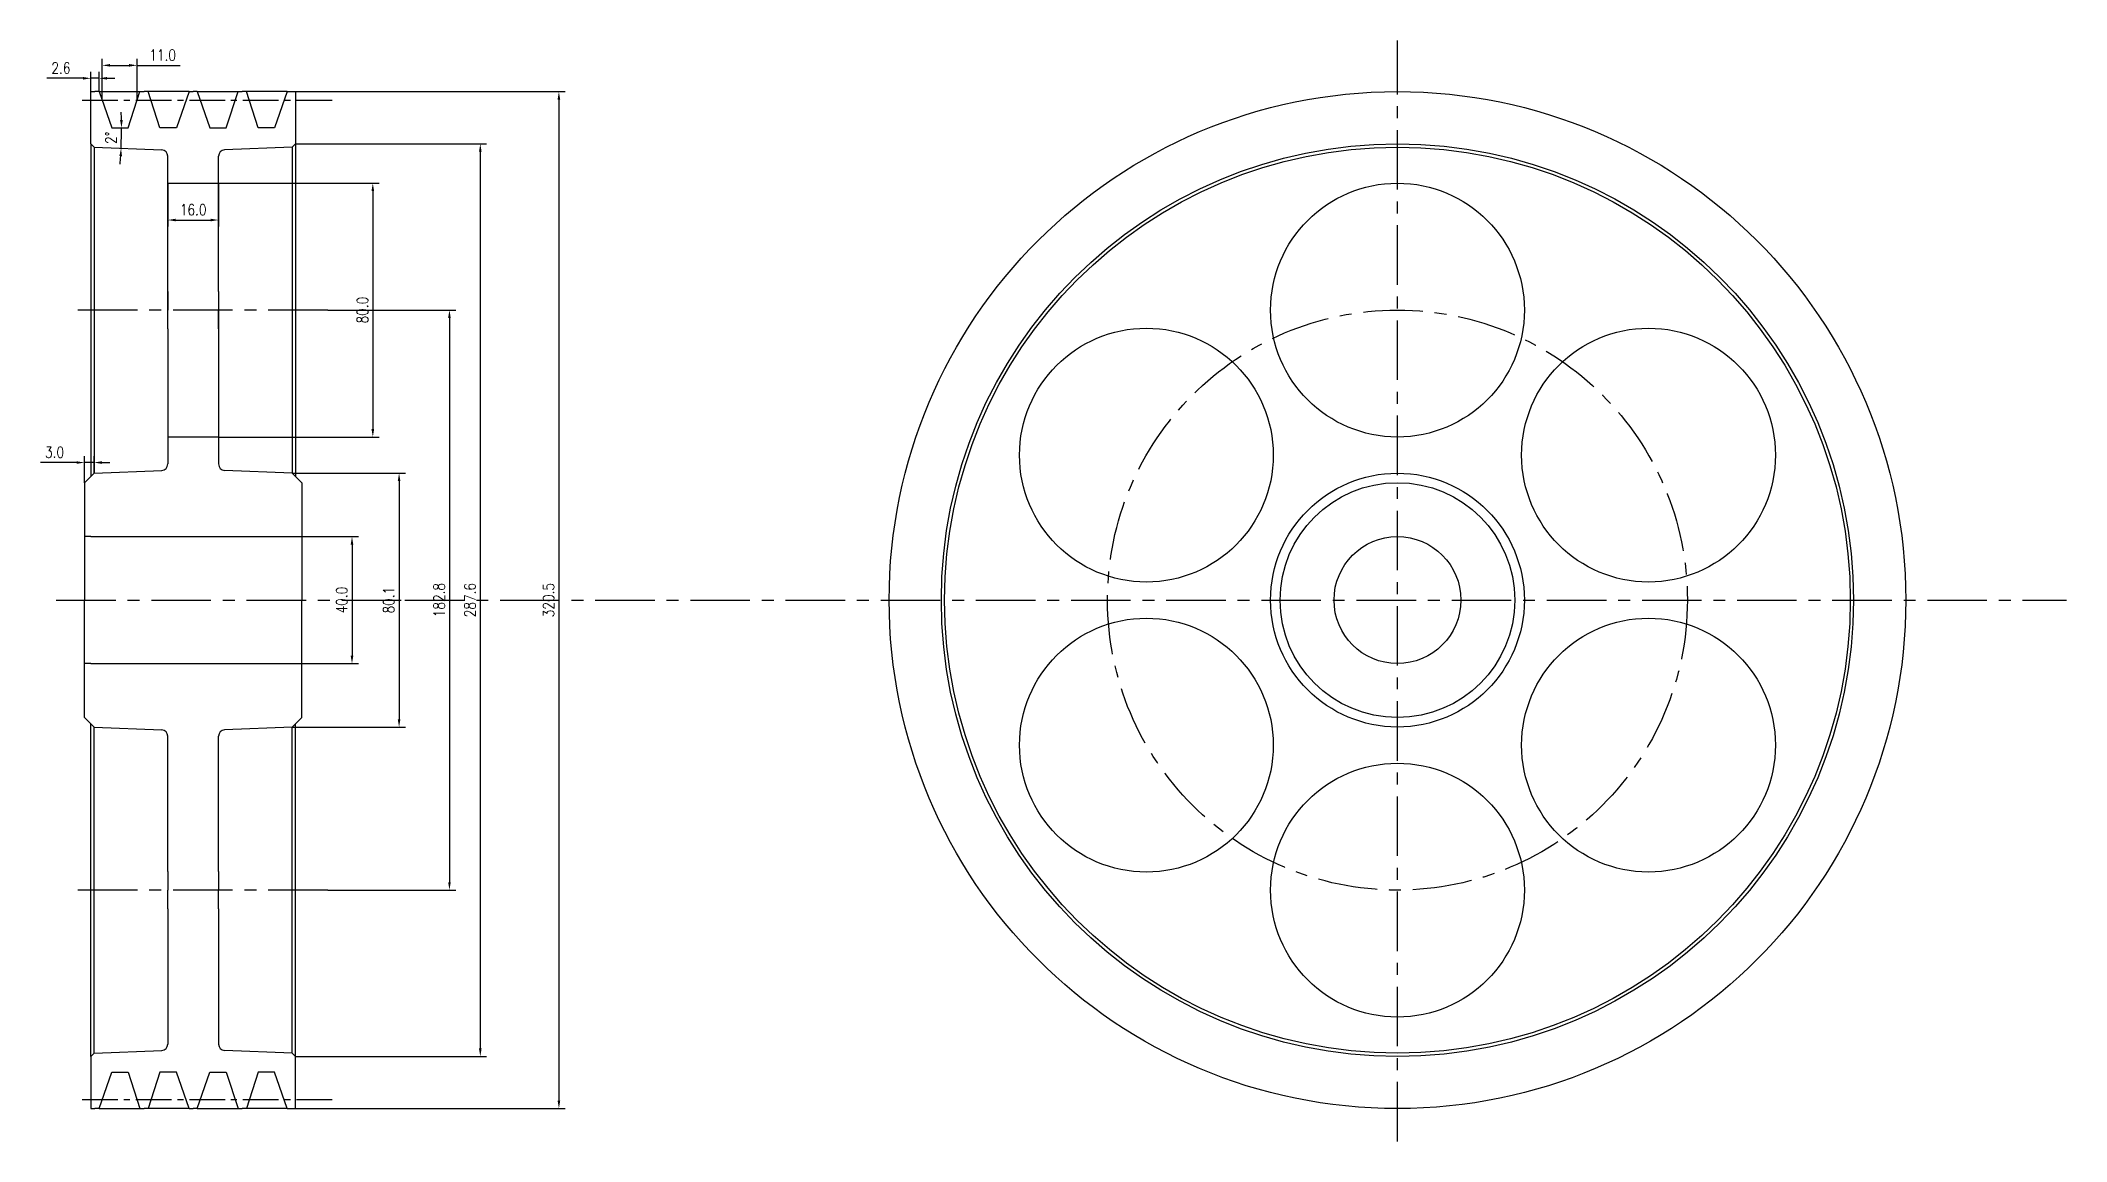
# Model space of a CAD drawing. Header units: millimetres. Extents: x -2 to 636, y 37 to 384.
import ezdxf

# ---------------------------------------------------------------- set-up
doc = ezdxf.new("R2010")
doc.units = ezdxf.units.MM
doc.header["$LTSCALE"] = 15
doc.linetypes.add('CENTER', pattern=[2, 1.25, -0.25, 0.25, -0.25])
doc.linetypes.add('CENTER2', pattern=[1.125, 0.75, -0.125, 0.125, -0.125])
doc.layers.add('1轮廓实线层', color=7, linetype='Continuous', lineweight=30)
doc.styles.add('TH_GBDIM', font='romans.shx', dxfattribs={"width": 0.8, "bigfont": 'gbcbig.shx'})
doc.dimstyles.new('BS2024_1.0', dxfattribs={"dimtxt": 3.5, "dimasz": 2.5, "dimexe": 2, "dimexo": 0, "dimgap": 1.5, "dimtad": 1, "dimdec": 1, "dimzin": 0, "dimdsep": 46, "dimtxsty": 'TH_GBDIM', "dimcen": 2.5, "dimclrd": 130, "dimclre": 130, "dimclrt": 3, "dimadec": 0, "dimazin": 0, "dimtfac": 0.714286, "dimtdec": 1, "dimtmove": 0, "dimatfit": 3, "dimfxl": 1, "dimtzin": 0, "dimlwd": -1, "dimlwe": -1, "dimarcsym": 1})

# ---------------------------------------------------------------- blocks, each defined once
blk = doc.blocks.new('*U17')
at = {"layer": '1轮廓实线层'}
blk.add_circle((0, 0), 40, dxfattribs=at)
blk = doc.blocks.new('*U18')
at = {"layer": '1轮廓实线层', "color": 0, "linetype": 'ByBlock', "lineweight": -2, "transparency": 16777216}
blk.add_blockref('*U17', (425.39, 298.68), dxfattribs=at)
for p, rotation in [((346.23, 252.98), 59.99999999999999), ((504.54, 252.98), 300), ((346.23, 161.58), 120), ((504.54, 161.58), 240), ((425.39, 115.88), 180)]:
    blk.add_blockref('*U17', p, dxfattribs=dict(at, rotation=rotation))
blk = doc.blocks.new('*D19')
at = {"layer": '1轮廓实线层', "color": 130, "transparency": 16777216}
for p, q in [((53.71, 338.68), (104.35, 338.68)), ((102.35, 336.18), (102.35, 261.18)), ((53.71, 258.68), (104.35, 258.68))]:
    blk.add_line(p, q, dxfattribs=at)
for points in [[(101.93, 336.18), (102.77, 336.18), (102.35, 338.68)], [(101.93, 261.18), (102.77, 261.18), (102.35, 258.68)]]:
    blk.add_solid(points, dxfattribs=at)
at = {"layer": 'Defpoints', "color": 0, "transparency": 16777216}
for p in [(53.71, 338.68), (53.71, 258.68), (102.35, 258.68)]:
    blk.add_point(p, dxfattribs=at)
at = {"layer": '1轮廓实线层', "color": 3, "transparency": 16777216, "insert": (99.1, 298.68), "char_height": 3.5, "attachment_point": 5, "rotation": 90, "style": 'TH_GBDIM'}
blk.add_mtext('80.0', dxfattribs=at)
blk = doc.blocks.new('*D20')
at = {"layer": '1轮廓实线层', "color": 130, "transparency": 16777216}
for p, q in [((37.71, 338.68), (37.71, 325.07)), ((53.71, 338.68), (53.71, 325.07)), ((40.21, 327.07), (51.21, 327.07))]:
    blk.add_line(p, q, dxfattribs=at)
for points in [[(40.21, 327.49), (40.21, 326.66), (37.71, 327.07)], [(51.21, 327.49), (51.21, 326.66), (53.71, 327.07)]]:
    blk.add_solid(points, dxfattribs=at)
at = {"layer": 'Defpoints', "color": 0, "transparency": 16777216}
for p in [(37.71, 338.68), (53.71, 338.68), (53.71, 327.07)]:
    blk.add_point(p, dxfattribs=at)
at = {"layer": '1轮廓实线层', "color": 3, "transparency": 16777216, "insert": (45.71, 330.32), "char_height": 3.5, "attachment_point": 5, "style": 'TH_GBDIM'}
blk.add_mtext('16.0', dxfattribs=at)
blk = doc.blocks.new('*D21')
at = {"layer": '1轮廓实线层', "color": 130, "transparency": 16777216}
for p, q in [((17.02, 364.74), (17.02, 377.82)), ((28.02, 364.74), (28.02, 377.82)), ((19.52, 375.82), (25.52, 375.82)), ((28.02, 375.82), (41.66, 375.82))]:
    blk.add_line(p, q, dxfattribs=at)
for points in [[(19.52, 376.24), (19.52, 375.41), (17.02, 375.82)], [(25.52, 376.24), (25.52, 375.41), (28.02, 375.82)]]:
    blk.add_solid(points, dxfattribs=at)
at = {"layer": 'Defpoints', "color": 0, "transparency": 16777216}
for p in [(28.02, 375.82), (17.02, 364.74), (28.02, 364.74)]:
    blk.add_point(p, dxfattribs=at)
at = {"layer": '1轮廓实线层', "color": 3, "transparency": 16777216, "insert": (36.09, 379.07), "char_height": 3.5, "attachment_point": 5, "style": 'TH_GBDIM'}
blk.add_mtext('11.0', dxfattribs=at)
blk = doc.blocks.new('*D22')
at = {"layer": '1轮廓实线层', "color": 130, "transparency": 16777216}
for p, q in [((10.95, 371.73), (-0.41, 371.73)), ((13.45, 367.53), (13.45, 373.73)), ((16.05, 371.73), (13.45, 371.73)), ((16.05, 367.53), (16.05, 373.73)), ((18.55, 371.73), (21.05, 371.73))]:
    blk.add_line(p, q, dxfattribs=at)
for points in [[(10.95, 372.15), (10.95, 371.32), (13.45, 371.73)], [(18.55, 372.15), (18.55, 371.32), (16.05, 371.73)]]:
    blk.add_solid(points, dxfattribs=at)
at = {"layer": 'Defpoints', "color": 0, "transparency": 16777216}
for p in [(13.45, 371.73), (13.45, 367.53), (16.05, 367.53)]:
    blk.add_point(p, dxfattribs=at)
at = {"layer": '1轮廓实线层', "color": 3, "transparency": 16777216, "insert": (4.02, 374.98), "char_height": 3.5, "attachment_point": 5, "style": 'TH_GBDIM'}
blk.add_mtext('2.6', dxfattribs=at)
blk = doc.blocks.new('*D23')
at = {"layer": '1轮廓实线层', "color": 130, "transparency": 16777216}
for p, q in [((8.95, 250.63), (-2.41, 250.63)), ((11.45, 244.28), (11.45, 252.63)), ((14.45, 250.63), (11.45, 250.63)), ((14.45, 247.32), (14.45, 252.63)), ((16.95, 250.63), (19.45, 250.63))]:
    blk.add_line(p, q, dxfattribs=at)
for points in [[(8.95, 251.05), (8.95, 250.22), (11.45, 250.63)], [(16.95, 251.05), (16.95, 250.22), (14.45, 250.63)]]:
    blk.add_solid(points, dxfattribs=at)
at = {"layer": 'Defpoints', "color": 0, "transparency": 16777216}
for p in [(11.45, 250.63), (11.45, 244.28), (14.45, 247.32)]:
    blk.add_point(p, dxfattribs=at)
at = {"layer": '1轮廓实线层', "color": 3, "transparency": 16777216, "insert": (2.02, 253.88), "char_height": 3.5, "attachment_point": 5, "style": 'TH_GBDIM'}
blk.add_mtext('3.0', dxfattribs=at)
blk = doc.blocks.new('*D24')
at = {"layer": '1轮廓实线层', "color": 130, "transparency": 16777216}
for p, q in [((77.96, 227.28), (97.79, 227.28)), ((95.79, 224.78), (95.79, 189.78)), ((77.96, 187.28), (97.79, 187.28))]:
    blk.add_line(p, q, dxfattribs=at)
for points in [[(95.37, 224.78), (96.21, 224.78), (95.79, 227.28)], [(95.37, 189.78), (96.21, 189.78), (95.79, 187.28)]]:
    blk.add_solid(points, dxfattribs=at)
at = {"layer": 'Defpoints', "color": 0, "transparency": 16777216}
for p in [(77.96, 227.28), (77.96, 187.28), (95.79, 187.28)]:
    blk.add_point(p, dxfattribs=at)
at = {"layer": '1轮廓实线层', "color": 3, "transparency": 16777216, "insert": (92.54, 207.28), "char_height": 3.5, "attachment_point": 5, "rotation": 90, "style": 'TH_GBDIM'}
blk.add_mtext('40.0', dxfattribs=at)
blk = doc.blocks.new('*D25')
at = {"layer": '1轮廓实线层', "color": 130, "transparency": 16777216}
for p, q in [((76.96, 247.32), (112.63, 247.32)), ((110.63, 244.82), (110.63, 169.74)), ((76.96, 167.24), (112.63, 167.24))]:
    blk.add_line(p, q, dxfattribs=at)
for points in [[(110.21, 244.82), (111.05, 244.82), (110.63, 247.32)], [(110.21, 169.74), (111.05, 169.74), (110.63, 167.24)]]:
    blk.add_solid(points, dxfattribs=at)
at = {"layer": 'Defpoints', "color": 0, "transparency": 16777216}
for p in [(76.96, 247.32), (76.96, 167.24), (110.63, 167.24)]:
    blk.add_point(p, dxfattribs=at)
at = {"layer": '1轮廓实线层', "color": 3, "transparency": 16777216, "insert": (107.38, 207.28), "char_height": 3.5, "attachment_point": 5, "rotation": 90, "style": 'TH_GBDIM'}
blk.add_mtext('80.1', dxfattribs=at)
blk = doc.blocks.new('*D26')
at = {"layer": '1轮廓实线层', "color": 130, "transparency": 16777216}
for p, q in [((88.13, 298.68), (128.51, 298.68)), ((126.51, 296.18), (126.51, 118.38)), ((88.13, 115.88), (128.51, 115.88))]:
    blk.add_line(p, q, dxfattribs=at)
for points in [[(126.09, 296.18), (126.92, 296.18), (126.51, 298.68)], [(126.09, 118.38), (126.92, 118.38), (126.51, 115.88)]]:
    blk.add_solid(points, dxfattribs=at)
at = {"layer": 'Defpoints', "color": 0, "transparency": 16777216}
for p in [(88.13, 298.68), (88.13, 115.88), (126.51, 115.88)]:
    blk.add_point(p, dxfattribs=at)
at = {"layer": '1轮廓实线层', "color": 3, "transparency": 16777216, "insert": (123.26, 207.28), "char_height": 3.5, "attachment_point": 5, "rotation": 90, "style": 'TH_GBDIM'}
blk.add_mtext('182.8', dxfattribs=at)
blk = doc.blocks.new('*D27')
at = {"layer": '1轮廓实线层', "color": 130, "transparency": 16777216}
for p, q in [((77.96, 351.08), (138.24, 351.08)), ((136.24, 348.58), (136.24, 65.98)), ((77.96, 63.48), (138.24, 63.48))]:
    blk.add_line(p, q, dxfattribs=at)
for points in [[(135.82, 348.58), (136.65, 348.58), (136.24, 351.08)], [(135.82, 65.98), (136.65, 65.98), (136.24, 63.48)]]:
    blk.add_solid(points, dxfattribs=at)
at = {"layer": 'Defpoints', "color": 0, "transparency": 16777216}
for p in [(77.96, 351.08), (77.96, 63.48), (136.24, 63.48)]:
    blk.add_point(p, dxfattribs=at)
at = {"layer": '1轮廓实线层', "color": 3, "transparency": 16777216, "insert": (132.99, 207.28), "char_height": 3.5, "attachment_point": 5, "rotation": 90, "style": 'TH_GBDIM'}
blk.add_mtext('287.6', dxfattribs=at)
blk = doc.blocks.new('*D28')
at = {"layer": '1轮廓实线层', "color": 130, "transparency": 16777216}
for p, q in [((77.96, 367.53), (163.02, 367.53)), ((161.02, 365.03), (161.02, 49.53)), ((77.96, 47.03), (163.02, 47.03))]:
    blk.add_line(p, q, dxfattribs=at)
for points in [[(160.6, 365.03), (161.43, 365.03), (161.02, 367.53)], [(160.6, 49.53), (161.43, 49.53), (161.02, 47.03)]]:
    blk.add_solid(points, dxfattribs=at)
at = {"layer": 'Defpoints', "color": 0, "transparency": 16777216}
for p in [(77.96, 367.53), (77.96, 47.03), (161.02, 47.03)]:
    blk.add_point(p, dxfattribs=at)
at = {"layer": '1轮廓实线层', "color": 3, "transparency": 16777216, "insert": (157.77, 207.28), "char_height": 3.5, "attachment_point": 5, "rotation": 90, "style": 'TH_GBDIM'}
blk.add_mtext('320.5', dxfattribs=at)
blk = doc.blocks.new('*D29')
at = {"layer": '1轮廓实线层', "color": 130, "transparency": 16777216}
for start, end in [(0.89719, 1.79438), (357.70939, 0), (355.91501, 356.8122)]:
    blk.add_arc((-136.55, 356.08), 159.66, start, end, dxfattribs=at)
for points in [[(23.51, 358.59), (22.67, 358.58), (23.11, 356.08)], [(22.44, 347.23), (23.28, 347.19), (22.98, 349.7)]]:
    blk.add_solid(points, dxfattribs=at)
at = {"layer": 'Defpoints', "color": 0, "transparency": 16777216}
for p in [(20.04, 356.08), (23.05, 351.83), (25.21, 356.08), (14.45, 350.04), (35.79, 349.19)]:
    blk.add_point(p, dxfattribs=at)
at = {"layer": '1轮廓实线层', "color": 3, "transparency": 16777216, "insert": (19.83, 352.96), "char_height": 3.5, "attachment_point": 5, "rotation": 88.85469, "style": 'TH_GBDIM'}
blk.add_mtext('2°', dxfattribs=at)

msp = doc.modelspace()

# ---------------------------------------------------------------- linework, layer by layer
at = {"layer": '1轮廓实线层', "linetype": 'CENTER'}
for p, q in [((425.39, 36.67), (425.39, 383.64)), ((88.13, 298.68), (6.31, 298.68)), ((2.55, 207.28), (112.49, 207.28)), ((112.49, 207.28), (636.31, 207.28)), ((88.13, 115.88), (6.31, 115.88))]:
    msp.add_line(p, q, dxfattribs=at)
at = {"layer": '1轮廓实线层', "linetype": 'CENTER2'}
for p, q in [((89.51, 364.74), (10.04, 364.74)), ((89.51, 49.83), (10.04, 49.83))]:
    msp.add_line(p, q, dxfattribs=at)
at = {"layer": '1轮廓实线层'}
for p, q in [((13.45, 351.08), (13.45, 367.53)), ((13.45, 367.53), (14.75, 367.53)), ((16.05, 367.53), (14.75, 367.53)), ((16.05, 367.53), (20.04, 356.08)), ((16.05, 367.53), (28.93, 367.53)), ((25.21, 356.08), (28.93, 367.53)), ((28.93, 367.53), (30.23, 367.53)), ((31.53, 367.53), (30.23, 367.53)), ((35.25, 356.08), (31.53, 367.53)), ((44.41, 367.53), (31.53, 367.53)), ((44.41, 367.53), (40.42, 356.08)), ((44.41, 367.53), (45.71, 367.53)), ((47.01, 367.53), (45.71, 367.53)), ((47.01, 367.53), (50.99, 356.08)), ((47.01, 367.53), (59.88, 367.53)), ((56.16, 356.08), (59.88, 367.53)), ((59.88, 367.53), (61.18, 367.53)), ((62.48, 367.53), (61.18, 367.53)), ((66.2, 356.08), (62.48, 367.53)), ((75.36, 367.53), (62.48, 367.53)), ((75.36, 367.53), (71.38, 356.08)), ((75.36, 367.53), (76.66, 367.53)), ((76.66, 367.53), (77.96, 367.53)), ((77.96, 367.53), (77.96, 351.08)), ((20.04, 356.08), (25.21, 356.08)), ((40.42, 356.08), (35.25, 356.08)), ((50.99, 356.08), (56.16, 356.08)), ((71.38, 356.08), (66.2, 356.08)), ((14.45, 350.04), (13.45, 351.08)), ((13.45, 351.08), (13.45, 246.28)), ((14.45, 350.04), (35.79, 349.19)), ((14.45, 350.04), (14.45, 247.32)), ((37.71, 304.57), (37.71, 347.19)), ((53.71, 304.57), (53.71, 347.19)), ((76.96, 350.04), (55.63, 349.19)), ((77.96, 351.08), (76.96, 350.04)), ((76.96, 350.04), (76.96, 247.32)), ((77.96, 351.08), (77.96, 246.28)), ((37.71, 298.68), (37.71, 338.68)), ((37.71, 338.68), (53.71, 338.68)), ((37.71, 304.57), (37.71, 298.68)), ((53.71, 304.57), (53.71, 298.68)), ((37.71, 292.8), (37.71, 298.68)), ((53.71, 292.8), (53.71, 298.68)), ((53.71, 298.68), (53.71, 258.68)), ((37.71, 292.8), (37.71, 250.18)), ((53.71, 292.8), (53.71, 250.18)), ((53.71, 258.68), (37.71, 258.68)), ((11.45, 244.28), (13.45, 246.28)), ((11.45, 244.28), (11.45, 207.28)), ((14.45, 247.32), (13.45, 246.28)), ((14.45, 247.32), (35.79, 248.18)), ((76.96, 247.32), (55.63, 248.18)), ((76.96, 247.32), (77.96, 246.28)), ((79.96, 244.28), (77.96, 246.28)), ((79.96, 244.28), (79.96, 207.28)), ((13.45, 227.28), (11.45, 227.28)), ((13.45, 227.28), (77.96, 227.28)), ((77.96, 227.28), (79.96, 227.28)), ((11.45, 207.28), (13.45, 207.28)), ((11.45, 170.28), (11.45, 207.28)), ((11.45, 207.28), (13.45, 207.28)), ((79.96, 170.28), (79.96, 207.28)), ((13.45, 187.28), (11.45, 187.28)), ((13.45, 187.28), (77.96, 187.28)), ((77.96, 187.28), (79.96, 187.28)), ((11.45, 170.28), (13.45, 168.28)), ((14.45, 167.24), (13.45, 168.28)), ((13.45, 63.48), (13.45, 168.28)), ((14.45, 167.24), (35.79, 166.39)), ((14.45, 64.52), (14.45, 167.24)), ((76.96, 167.24), (55.63, 166.39)), ((76.96, 167.24), (77.96, 168.28)), ((76.96, 64.52), (76.96, 167.24)), ((79.96, 170.28), (77.96, 168.28)), ((77.96, 63.48), (77.96, 168.28)), ((37.71, 121.77), (37.71, 164.39)), ((53.71, 121.77), (53.71, 164.39)), ((37.71, 121.77), (37.71, 115.88)), ((53.71, 121.77), (53.71, 115.88)), ((37.71, 110), (37.71, 115.88)), ((53.71, 110), (53.71, 115.88)), ((37.71, 110), (37.71, 67.38)), ((53.71, 110), (53.71, 67.38)), ((14.45, 64.52), (13.45, 63.48)), ((14.45, 64.52), (35.79, 65.38)), ((76.96, 64.52), (55.63, 65.38)), ((77.96, 63.48), (76.96, 64.52)), ((13.45, 63.48), (13.45, 47.03)), ((16.05, 47.03), (20.04, 58.48)), ((20.04, 58.48), (25.21, 58.48)), ((25.21, 58.48), (28.93, 47.03)), ((35.25, 58.48), (31.53, 47.03)), ((40.42, 58.48), (35.25, 58.48)), ((44.41, 47.03), (40.42, 58.48)), ((47.01, 47.03), (50.99, 58.48)), ((50.99, 58.48), (56.16, 58.48)), ((56.16, 58.48), (59.88, 47.03)), ((66.2, 58.48), (62.48, 47.03)), ((71.38, 58.48), (66.2, 58.48)), ((75.36, 47.03), (71.38, 58.48)), ((77.96, 47.03), (77.96, 63.48)), ((13.45, 47.03), (14.75, 47.03)), ((16.05, 47.03), (14.75, 47.03)), ((16.05, 47.03), (28.93, 47.03)), ((28.93, 47.03), (30.23, 47.03)), ((31.53, 47.03), (30.23, 47.03)), ((44.41, 47.03), (31.53, 47.03)), ((44.41, 47.03), (45.71, 47.03)), ((47.01, 47.03), (45.71, 47.03)), ((47.01, 47.03), (59.88, 47.03)), ((59.88, 47.03), (61.18, 47.03)), ((62.48, 47.03), (61.18, 47.03)), ((75.36, 47.03), (62.48, 47.03)), ((75.36, 47.03), (76.66, 47.03)), ((76.66, 47.03), (77.96, 47.03))]:
    msp.add_line(p, q, dxfattribs=at)
for radius in [160.25, 143.8, 142.76, 40, 37, 20]:
    msp.add_circle((425.39, 207.28), radius, dxfattribs=at)
at = {"layer": '1轮廓实线层', "linetype": 'CENTER'}
msp.add_circle((425.39, 207.28), 91.4, dxfattribs=at)
at = {"layer": '1轮廓实线层'}
for centre, start, end in [((35.71, 347.19), 0, 87.70939), ((55.71, 347.19), 92.29061, 180), ((35.71, 250.18), 272.29061, 0), ((55.71, 250.18), 180, 267.70939), ((35.71, 164.39), 0, 87.70939), ((55.71, 164.39), 92.29061, 180), ((35.71, 67.38), 272.29061, 0), ((55.71, 67.38), 180, 267.70939)]:
    msp.add_arc(centre, 2, start, end, dxfattribs=at)

# ---------------------------------------------------------------- block references
msp.add_blockref('*U18', (0, 0), dxfattribs=at)

# ---------------------------------------------------------------- dimensions: what is measured, and where the dimension line sits
for base, p1, p2, picture, middle in [((13.45, 371.73), (16.05, 367.53), (13.45, 367.53), '*D22', (4.02, 374.98)), ((28.02, 375.82), (17.02, 364.74), (28.02, 364.74), '*D21', (36.09, 379.07)), ((53.71, 327.07), (37.71, 338.68), (53.71, 338.68), '*D20', (45.71, 330.32)), ((11.45, 250.63), (14.45, 247.32), (11.45, 244.28), '*D23', (2.02, 253.88))]:
    dim = msp.add_linear_dim(base=base, p1=p1, p2=p2, dimstyle='BS2024_1.0', dxfattribs=at)
    dim.commit()
    dim.dimension.update_dxf_attribs({"geometry": picture, "text_midpoint": middle})
dim = msp.add_linear_dim(base=(161.02, 47.03), p1=(77.96, 367.53), p2=(77.96, 47.03), angle=90, dimstyle='BS2024_1.0', dxfattribs=at)
dim.commit()
dim.dimension.update_dxf_attribs({"geometry": '*D28', "text_midpoint": (161.02, 207.28), "dimtype": 160})
dim = msp.add_angular_dim_2l(base=(23.05, 351.83), line1=((20.04, 356.08), (25.21, 356.08)), line2=((14.45, 350.04), (35.79, 349.19)), dimstyle='BS2024_1.0', dxfattribs=at)
dim.commit()
dim.dimension.update_dxf_attribs({"geometry": '*D29', "text_midpoint": (19.83, 352.96)})
for base, p1, p2, angle, picture, middle in [((136.24, 63.48), (77.96, 351.08), (77.96, 63.48), 90, '*D27', (132.99, 207.28)), ((102.35, 258.68), (53.71, 338.68), (53.71, 258.68), 90, '*D19', (99.1, 298.68)), ((126.51, 115.88), (88.13, 298.68), (88.13, 115.88), 270, '*D26', (123.26, 207.28)), ((110.63, 167.24), (76.96, 247.32), (76.96, 167.24), 90, '*D25', (107.38, 207.28)), ((95.79, 187.28), (77.96, 227.28), (77.96, 187.28), 90, '*D24', (92.54, 207.28))]:
    dim = msp.add_linear_dim(base=base, p1=p1, p2=p2, angle=angle, dimstyle='BS2024_1.0', dxfattribs=at)
    dim.commit()
    dim.dimension.update_dxf_attribs({"geometry": picture, "text_midpoint": middle})

doc.saveas('drawing.dxf')
